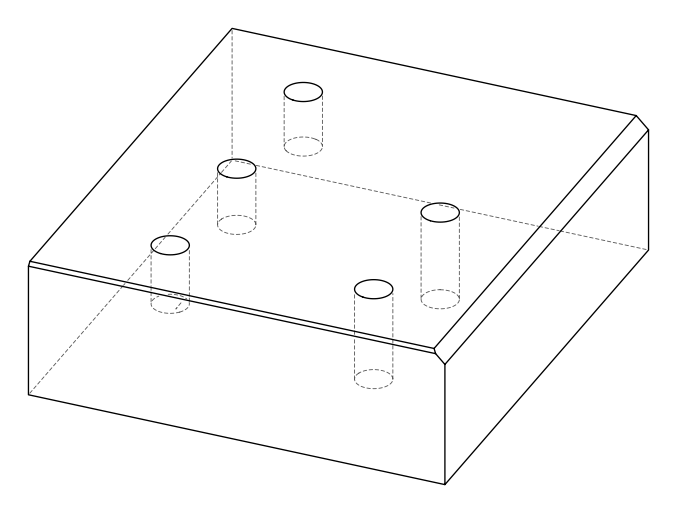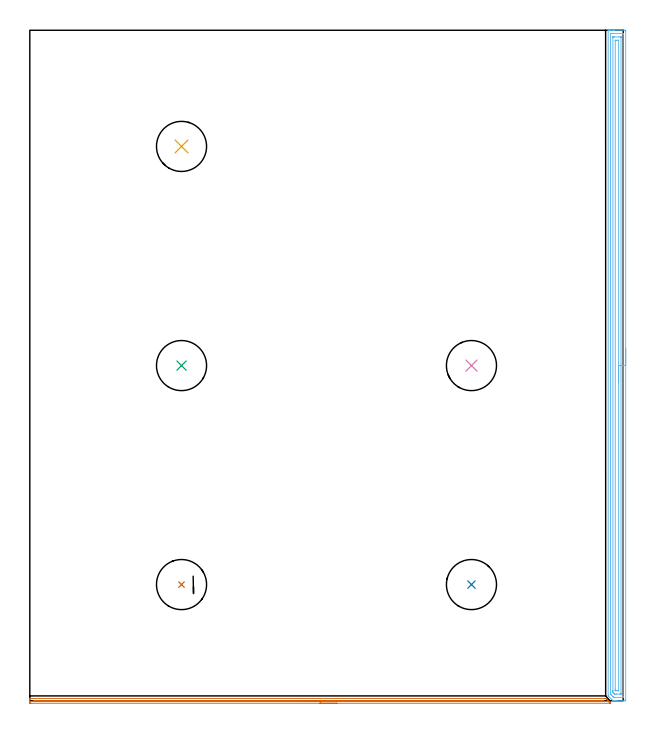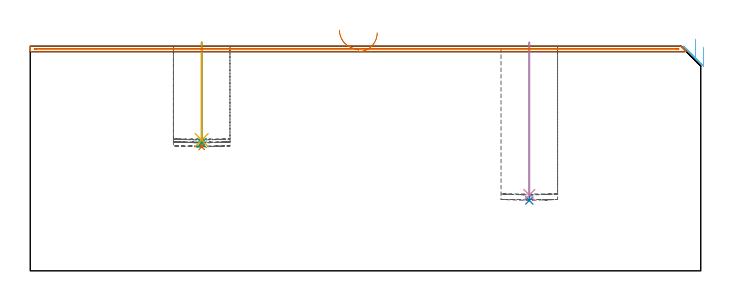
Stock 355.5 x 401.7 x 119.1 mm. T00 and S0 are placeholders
(PLAN: 7 operations, 1 tool changes, 20.1 min)
(1 INDEXABLE_INSERT_DRILL_BLIND_HOLE_FROM_SOLID | STEP1POCKET | NXT0302_031 | 0.22 min | 37466 mm3)
(2 INDEXABLE_INSERT_DRILL_BLIND_HOLE_FROM_SOLID_1 | STEP1POCKET_1 | NXT0302_031 | 0.34 min | 57531 mm3)
(3 INDEXABLE_INSERT_DRILL_BLIND_HOLE_FROM_SOLID_2 | STEP1POCKET_2 | NXT0302_031 | 0.21 min | 35987 mm3)
(4 INDEXABLE_INSERT_DRILL_BLIND_HOLE_FROM_SOLID_3 | STEP1POCKET_3 | NXT0302_031 | 0.33 min | 55480 mm3)
(5 INDEXABLE_INSERT_DRILL_BLIND_HOLE_FROM_SOLID_4 | STEP1POCKET_4 | NXT0302_031 | 0.21 min | 34931 mm3)
(6 AREA_MILL | FG_CHAMFER_SURFACE | UGT0205_001 | 13.08 min | 22137 mm3)
(7 AREA_MILL_1 | FG_CHAMFER_SURFACE_1 | UGT0205_001 | 5.68 min | 1451 mm3)
(TOOL NXT0302_031 | Index. Insert Drill 30mm [880-D3000L32-05] | D30 PA176 FL150 Z2)
(TOOL UGT0205_001 | Chamfer Mill 20 x 3 x 45 deg. | D20 FL50 Z2)
(OP 1 INDEXABLE_INSERT_DRILL_BLIND_HOLE_FROM_SOLID)
G17 G21 G94 G90
T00 M6
G54
G17 G0 G90 X90.9 Y69.6 S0 M3
G43 Z129.1 H1
G94 G81 G98 Z65.7 F250. R121.1
G80
M5
M2
(OP 2 INDEXABLE_INSERT_DRILL_BLIND_HOLE_FROM_SOLID_1)
G17 G21 G94 G90
T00 M6
G54
G17 G0 G90 X264.6 Y69.6 S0 M3
G43 Z129.1 H1
G94 G81 G98 Z37.3 F250. R121.1
G80
M5
M2
(OP 3 INDEXABLE_INSERT_DRILL_BLIND_HOLE_FROM_SOLID_2)
G17 G21 G94 G90
T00 M6
G54
G17 G0 G90 X90.9 Y200.8 S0 M3
G43 Z129.1 H1
G94 G81 G98 Z67.8 F250. R121.1
G80
M5
M2
(OP 4 INDEXABLE_INSERT_DRILL_BLIND_HOLE_FROM_SOLID_3)
G17 G21 G94 G90
T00 M6
G54
G17 G0 G90 X264.6 Y200.8 S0 M3
G43 Z129.1 H1
G94 G81 G98 Z40.2 F250. R121.1
G80
M5
M2
(OP 5 INDEXABLE_INSERT_DRILL_BLIND_HOLE_FROM_SOLID_4)
G17 G21 G94 G90
T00 M6
G54
G17 G0 G90 X90.9 Y332.1 S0 M3
G43 Z129.1 H1
G94 G81 G98 Z69.3 F250. R121.1
G80
M5
M2
(OP 6 AREA_MILL)
G17 G21 G94 G90
T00 M6
G54
G17 G0 G90 X357. Y210.85 S1061 M3
G43 Z129.1 H0
Z118.6
G94 G1 Y210.812 Z117.728 F250.
Y210.698 Z116.864
Y210.509 Z116.012
Y210.247 Z115.18
Y209.913 Z114.374
Y209.51 Z113.6
Y209.041 Z112.864
Y208.51 Z112.172
Y207.921 Z111.529
Y207.278 Z110.94
Y206.586 Z110.408
Y205.85 Z109.94
Y205.076 Z109.537
Y204.27 Z109.203
Y203.438 Z108.941
Y202.586 Z108.752
Y201.722 Z108.638
Y200.85 Z108.6
X356.999 Y0.625 Z108.601
X356.996 Y0.206 Z108.602
X356.992 Y0.01 Z108.605
X356.584 Y0. Z109.013
X352.189 Z113.405
X351.661 Z113.936
X351.311 Z114.285
X350.782 Z114.814
X350.432 Z115.163
X349.553 Z116.045
X349.409 Y0.002 Z116.189
X349.371 Y0.029 Z116.229
X349.072 Y0.327 Z116.526
X346.86 Y2.539 Z118.738
X346.63 Y2.77 Z118.964
X346.498 Y2.906 Z119.082
X346.5 Y3.307 Z119.1
Y401.522
X346.503 Y401.69 Z119.088
X346.664 Y401.698 Z118.929
X346.832 Y401.7 Z118.768
X347.094 Z118.506
X347.795 Z117.8
X349.024 Z116.573
X349.553 Z116.042
X350.167 Z115.428
X356.32 Z109.278
X356.584 Y401.697 Z109.013
X356.992 Y401.69 Z108.605
X356.996 Y401.494 Z108.602
X356.999 Y401.075 Z108.601
X357. Y200.85 Z108.6
X355.586 Z110.014
Y2.535
X355.579 Y2.012 Z110.021
X355.547 Y2.008 Z110.053
X355.476 Y2.003 Z110.124
X355.368 Y2.001 Z110.232
X355.232 Y2. Z110.368
X350.432 Y2.001 Z115.168
X349.955 Y2.004 Z115.645
X349.859 Y2.01 Z115.741
X349.668 Y2.19 Z115.932
X349.553 Y2.299 Z116.047
X349.437 Y2.413 Z116.163
X348.408 Y3.444 Z117.192
X348.123 Y3.733 Z117.477
X347.925 Y3.936 Z117.675
X347.921 Y3.984 Z117.679
X347.917 Y4.077 Z117.683
X347.915 Y4.201 Z117.685
X347.914 Y14.191 Z117.686
X347.915 Y399.165 Z117.685
X347.921 Y399.688 Z117.679
X347.953 Y399.692 Z117.647
X348.024 Y399.696 Z117.576
X348.133 Y399.699 Z117.467
X348.268 Y399.7 Z117.332
X355.504 Y399.699 Z110.096
X355.537 Y399.698 Z110.063
X355.573 Y399.693 Z110.027
X355.579 Y399.689 Z110.021
X355.582 Y399.681 Z110.018
X355.584 Y399.652 Z110.016
X355.586 Y399.409 Z110.014
Y399.287
Y200.85
X354.172 Z111.428
X354.171 Y4.201 Z111.429
X354.169 Y4.087 Z111.431
X354.167 Y4.031 Z111.433
X354.165 Y4.011 Z111.435
X354.139 Y4.005 Z111.461
X353.947 Y4.003 Z111.653
X353.266 Y4. Z112.334
X351.508 Z114.092
X350.629 Z114.971
X350.432 Y4.003 Z115.168
X350.366 Y4.006 Z115.234
X350.315 Y4.01 Z115.285
X350.27 Y4.041 Z115.33
X350.103 Y4.201 Z115.497
X349.553 Y4.75 Z116.047
X349.383 Y4.925 Z116.217
X349.343 Y4.968 Z116.257
X349.335 Y5.02 Z116.265
X349.333 Y5.095 Z116.267
X349.33 Y5.321 Z116.27
X349.329 Y5.988 Z116.271
X349.328 Y6.216 Z116.272
X349.329 Y397.499 Z116.271
X349.331 Y397.613 Z116.269
X349.333 Y397.669 Z116.267
X349.335 Y397.689 Z116.265
X349.361 Y397.694 Z116.239
X349.553 Y397.697 Z116.047
X350.235 Y397.7 Z115.365
X352.871 Z112.729
X353.75 Z111.85
X353.947 Y397.697 Z111.653
X354.144 Y397.692 Z111.456
X354.165 Y397.69 Z111.435
X354.167 Y397.675 Z111.433
X354.17 Y397.636 Z111.43
X354.171 Y397.575 Z111.429
Y397.499
X354.172 Y200.85 Z111.428
X352.757 Z112.843
Y6.305
X352.755 Y6.112 Z112.845
X352.753 Y6.043 Z112.847
X352.751 Y6.012 Z112.849
X352.731 Y6.009 Z112.869
X352.623 Y6.005 Z112.977
X352.189 Y6. Z113.411
X351.299 Z114.301
X350.877 Y6.005 Z114.723
X350.772 Y6.009 Z114.828
X350.752 Y6.011 Z114.848
X350.749 Y6.025 Z114.851
X350.746 Y6.061 Z114.854
X350.744 Y6.144 Z114.856
X350.743 Y6.566 Z114.857
Y6.882
Y395.395
X350.745 Y395.588 Z114.855
X350.747 Y395.657 Z114.853
X350.749 Y395.688 Z114.851
X350.769 Y395.691 Z114.831
X350.877 Y395.695 Z114.723
X351.311 Y395.7 Z114.289
X352.189 Z113.411
X352.623 Y395.696 Z112.977
X352.728 Y395.692 Z112.872
X352.749 Y395.69 Z112.851
X352.752 Y395.676 Z112.848
X352.755 Y395.639 Z112.845
X352.756 Y395.556 Z112.844
X352.757 Y391.787 Z112.843
Y200.85
Y199.978 Z112.881
Y199.113 Z112.995
Y198.262 Z113.183
Y197.43 Z113.446
Y196.624 Z113.78
Y195.85 Z114.182
Y195.114 Z114.651
Y194.422 Z115.182
Y193.779 Z115.772
Y193.19 Z116.415
Y192.658 Z117.107
Y192.19 Z117.843
Y191.787 Z118.616
Y191.453 Z119.422
Y191.191 Z120.254
Y191.002 Z121.106
Y190.888 Z121.971
Y190.85 Z122.843
G0 Z129.1
M5
M2
(OP 7 AREA_MILL_1)
G17 G21 G94 G90
T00 M6
G54
G17 G0 G90 X183.95 Y-1.5 S1061 M3
G43 Z129.1 H0
Z126.2
G94 G1 X183.912 Z125.328 F250.
X183.798 Z124.464
X183.609 Z123.612
X183.347 Z122.78
X183.013 Z121.974
X182.61 Z121.2
X182.142 Z120.464
X181.61 Z119.772
X181.021 Z119.129
X180.378 Z118.54
X179.686 Z118.008
X178.95 Z117.54
X178.176 Z117.137
X177.37 Z116.803
X176.538 Z116.541
X175.687 Z116.352
X174.822 Z116.238
X173.95 Z116.2
X0.619
X0.454 Y-1.498 Z116.202
X0.002 Y-1.491 Z116.205
X0. Y-1.283 Z116.414
Y-0.939 Z116.757
Y-0.394 Z117.302
Y-0.05 Z117.645
Y0.638 Z118.337
Y0.967 Z118.666
X0.008 Y1.357 Z119.049
X0.01 Y1.397 Z119.088
X0.173 Y1.4 Z119.1
X344.6
X345.004 Y1.394 Z119.092
X345.072 Y1.327 Z119.027
X345.117 Y1.284 Z118.982
X345.494 Y0.907 Z118.605
X345.562 Y0.839 Z118.536
X345.628 Y0.772 Z118.471
X345.791 Y0.609 Z118.308
X345.859 Y0.543 Z118.239
X345.923 Y0.477 Z118.176
X346.089 Y0.311 Z118.01
X346.155 Y0.246 Z117.943
X346.218 Y0.182 Z117.881
X346.387 Y0.013 Z117.712
X346.452 Y-0.05 Z117.647
X346.513 Y-0.113 Z117.586
X346.685 Y-0.284 Z117.415
X346.748 Y-0.346 Z117.35
X346.808 Y-0.408 Z117.291
X346.983 Y-0.582 Z117.117
X347.044 Y-0.643 Z117.054
X347.103 Y-0.703 Z116.996
X347.281 Y-0.88 Z116.819
X347.341 Y-0.939 Z116.757
X347.513 Y-1.112 Z116.587
X347.578 Y-1.178 Z116.522
X347.785 Y-1.384 Z116.314
X347.876 Y-1.479 Z116.219
X347.883 Y-1.494 Z116.203
X347.876 Y-1.499 Z116.199
X347.656 Y-1.5 Z116.2
X173.95
Y-0.086 Z117.614
X3.336
X2.44 Y-0.084 Z117.616
X2.406 Y-0.082 Z117.618
X2.074 Y-0.05 Z117.65
X2.375 Y-0.018 Z117.682
X2.406 Y-0.017 Z117.683
X3.264 Y-0.014 Z117.686
X342.777
X343.674 Y-0.017 Z117.683
X343.707 Y-0.02 Z117.68
X343.949 Y-0.05 Z117.65
X343.737 Y-0.08 Z117.62
X343.707 Y-0.082 Z117.618
X342.849 Y-0.086 Z117.614
X173.95
X173.078 Z117.652
X172.214 Z117.766
X171.362 Z117.955
X170.53 Z118.217
X169.724 Z118.551
X168.95 Z118.954
X168.214 Z119.423
X167.522 Z119.954
X166.879 Z120.543
X166.29 Z121.186
X165.759 Z121.878
X165.29 Z122.614
X164.887 Z123.388
X164.553 Z124.194
X164.291 Z125.026
X164.102 Z125.878
X163.988 Z126.743
X163.95 Z127.614
G0 Z129.1
M5
M2
